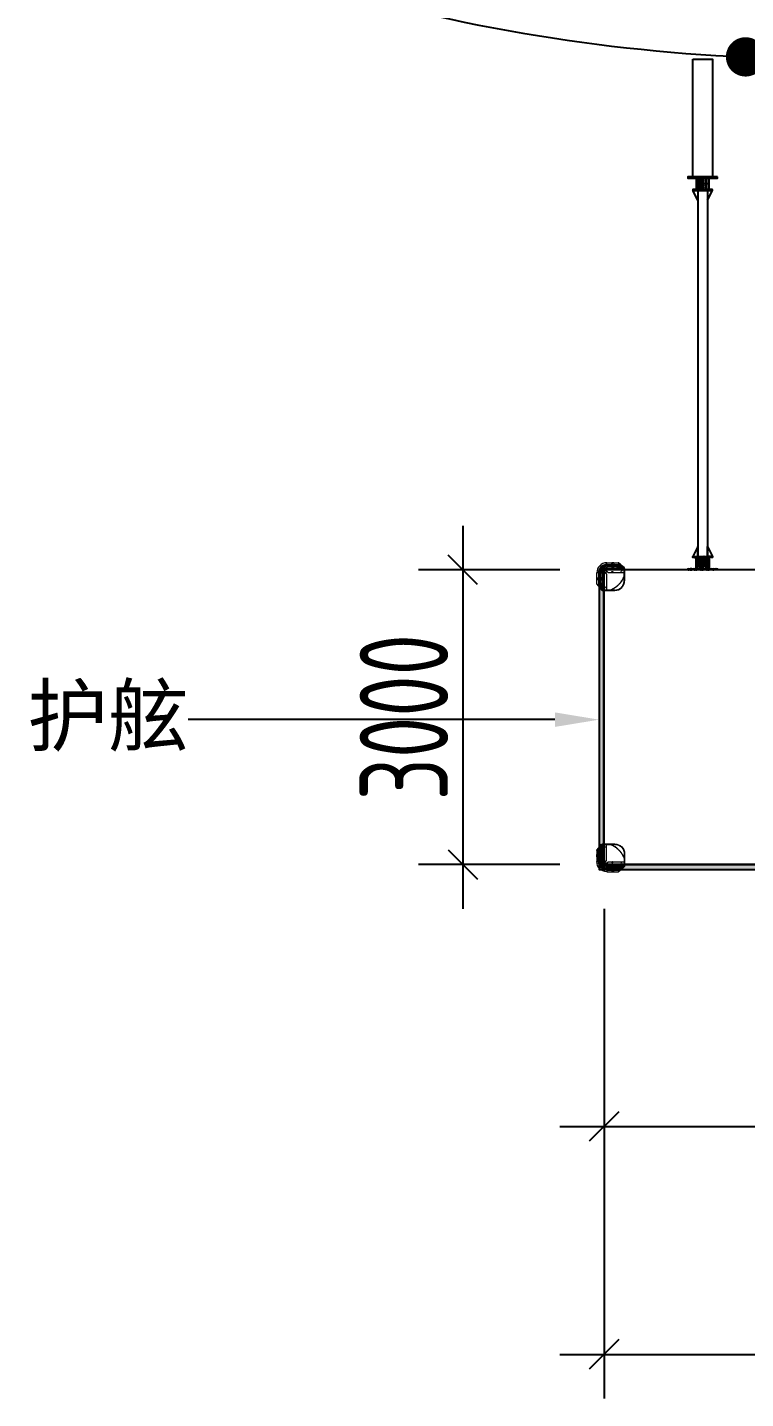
# Model space of a CAD drawing. Header units: millimetres. Extents: x 4 to 2106212, y -117026 to 198097.
# Drawn here: x 1370680 to 1377986, y 118368 to 132328 of the extents above; entities that cross this region are included whole.
import ezdxf
from ezdxf import colors
from ezdxf.entities.mleader import LeaderData, LeaderLine
from ezdxf.math import Vec2, Vec3

# ---------------------------------------------------------------- set-up
doc = ezdxf.new("R2010")
doc.units = ezdxf.units.MM
doc.linetypes.add('CENTER', pattern=[0.6, 0.375, -0.075, 0.075, -0.075])
doc.linetypes.add('HIDDEN', pattern=[9.525, 6.35, -3.175])
for name, color, linetype in [('HR-dimension', 9, 'Continuous'), ('HR-pontoon', 161, 'Continuous'), ('护角', 30, 'Continuous'), ('粗实线', 7, 'Continuous')]:
    doc.layers.add(name, color=color, linetype=linetype)
doc.styles.add('hztxt', font='ros1.shx', dxfattribs={"width": 0.8, "bigfont": 'hztxt.shx'})
doc.styles.get("Standard").update_dxf_attribs({"font": 'arial.ttf'})
doc.linetypes.add('10422', pattern='A,2,[150,AAA.SHX,S=1,R=0,X=0,Y=1],2,[177,AAA.SHX,S=1,R=0,X=0,Y=0.8],1e-09', length=4)
doc.dimstyles.new('DIM-300', dxfattribs={"dimscale": 300, "dimtxt": 3, "dimasz": 1, "dimexe": 1.5, "dimexo": 1.5, "dimgap": 0.5, "dimtad": 1, "dimdec": 0, "dimzin": 0, "dimdsep": 46, "dimtxsty": 'hztxt', "dimblk": 'OBLIQUE', "dimcen": 0, "dimdle": 1.5, "dimclrd": 9, "dimclre": 9, "dimclrt": 6, "dimadec": 0, "dimazin": 0, "dimtfac": 1, "dimtdec": 0, "dimtix": 1, "dimtofl": 0, "dimtmove": 2, "dimatfit": 0, "dimfxl": 5, "dimtolj": 1, "dimtzin": 0, "dimarcsym": 0})
pattern_1 = [(225, (43212.285, 45564.743), (4.49012806, -4.49012806), []), (225, (43207.795, 45564.743), (4.49012806, -4.49012806), [7.9375, -1.5875, 0, -1.5875])]
pattern_2 = [(225, (-344287.005, -129412.7357), (4.49012806, -4.49012806), []), (225, (-344291.495, -129412.7357), (4.49012806, -4.49012806), [7.9375, -1.5875, 0, -1.5875])]

# ---------------------------------------------------------------- blocks, each defined once
blk = doc.blocks.new('A$C140A6103')
at = {"color": 252}
blk.add_lwpolyline([(1, 1), (-1, -1)], dxfattribs=at)
blk.add_circle((0, 0), 1, dxfattribs=at)
blk.add_arc((30, 30), 42.4, 223.6495, 226.3505, dxfattribs=at)
at = {"layer": '护角', "linetype": 'HIDDEN', "lineweight": 0}
for p, q in [((-51, 169), (-73, 143)), ((-45, 174), (-51, 169)), ((-51, 30), (-51, 169)), ((-46, 170), (-47, 168)), ((-47, 140), (-47, 168)), ((-46, 140), (-47, 140)), ((-35, 186), (-46, 170)), ((-46, 170), (-35, 186)), ((-46, 140), (-46, 170)), ((-46, 140), (-35, 140)), ((-35, 140), (-46, 140)), ((-22, 202), (-45, 174)), ((-45, 30), (-45, 174)), ((-21, 204), (-35, 186)), ((-35, 140), (-35, 186)), ((-35, 140), (-2, 140)), ((-22, 202), (-22, 202)), ((-22, 30), (-22, 202)), ((-20, 209), (-18, 204)), ((-18, 30), (-18, 204)), ((-14, 210), (-14, 205)), ((-2, 207), (-14, 207)), ((-13, 205), (-14, 205)), ((-13, 210), (-13, 205)), ((65, 205), (-13, 205)), ((-13, 205), (25, 167)), ((-2, 140), (-2, 207)), ((0, 207), (-2, 207)), ((-2, 207), (0, 207)), ((0, 140), (-2, 140)), ((-2, 140), (0, 140)), ((-71, 100), (-31, 100)), ((-71, 80), (-71, 80)), ((-31, 80), (-71, 80)), ((-71, 80), (-71, 80)), ((-51, 30), (-45, 30)), ((-45, 30), (-22, 30)), ((-41, 135), (-42, 135)), ((-34, 135), (-41, 135)), ((-3, 135), (-34, 135)), ((-31, 100), (-31, 80)), ((-30, 99), (-30, 81)), ((-29, 96), (-29, 84)), ((-29, 96), (-1, 96)), ((-1, 84), (-29, 84)), ((-22, 30), (-18, 30)), ((-1, 96), (-1, 84)), ((19, 82), (20, 81)), ((19, 82), (19, 82)), ((20, 81), (19, 82)), ((19, 82), (19, 82)), ((19, 82), (19, 82)), ((20, 82), (19, 82)), ((19, 82), (19, 82)), ((19, 82), (20, 81)), ((20, 85), (21, 85)), ((20, 84), (20, 85)), ((20, 81), (24, 85)), ((20, 81), (24, 84)), ((21, 83), (20, 82)), ((20, 82), (20, 82)), ((20, 82), (20, 82)), ((21, 82), (20, 82)), ((20, 81), (20, 81)), ((21, 81), (20, 81)), ((20, 81), (20, 81)), ((20, 81), (20, 81)), ((21, 87), (21, 85)), ((21, 87), (21, 87)), ((21, 85), (21, 87)), ((22, 87), (21, 85)), ((21, 84), (22, 87)), ((21, 84), (22, 86)), ((21, 85), (21, 85)), ((21, 85), (21, 85)), ((24, 84), (21, 81)), ((21, 84), (22, 84)), ((22, 84), (21, 84)), ((22, 84), (21, 84)), ((21, 84), (21, 83)), ((21, 84), (21, 83)), ((21, 83), (21, 84)), ((21, 84), (21, 84)), ((21, 84), (21, 84)), ((21, 83), (21, 83)), ((21, 83), (21, 82)), ((21, 83), (21, 83)), ((22, 87), (22, 87)), ((22, 87), (22, 87)), ((22, 87), (22, 87)), ((22, 87), (22, 87)), ((22, 87), (21, 87)), ((22, 87), (22, 86)), ((22, 87), (22, 87)), ((22, 87), (22, 87)), ((22, 87), (22, 87)), ((22, 86), (22, 86)), ((22, 86), (22, 84)), ((23, 85), (22, 84)), ((22, 84), (23, 85)), ((24, 85), (22, 83)), ((22, 84), (22, 84)), ((22, 84), (22, 84)), ((22, 84), (22, 84)), ((22, 84), (21, 83)), ((22, 84), (22, 83)), ((23, 85), (23, 85)), ((23, 85), (24, 85)), ((24, 85), (24, 85)), ((24, 85), (24, 85)), ((24, 85), (24, 85)), ((24, 85), (24, 85)), ((24, 84), (24, 85)), ((24, 85), (24, 85)), ((24, 85), (24, 85)), ((24, 85), (24, 85)), ((24, 84), (24, 84)), ((140, -2), (140, 0)), ((140, -2), (140, 0)), ((167, 25), (205, -13)), ((205, -13), (205, 65)), ((207, -2), (207, 0)), ((207, 0), (207, -2)), ((30, -22), (30, -18)), ((30, -18), (204, -18)), ((30, -45), (30, -22)), ((30, -22), (202, -22)), ((30, -51), (30, -45)), ((30, -45), (174, -45)), ((30, -51), (169, -51)), ((100, -31), (80, -31)), ((80, -71), (80, -31)), ((81, -30), (99, -30)), ((84, -29), (84, -1)), ((84, -1), (96, -1)), ((96, -29), (84, -29)), ((96, -1), (96, -29)), ((100, -31), (100, -71)), ((135, -34), (135, -3)), ((135, -41), (135, -34)), ((135, -42), (135, -41)), ((207, -2), (140, -2)), ((140, -2), (140, -35)), ((140, -35), (140, -46)), ((140, -35), (186, -35)), ((140, -46), (140, -35)), ((140, -46), (140, -47)), ((140, -46), (170, -46)), ((168, -47), (140, -47)), ((143, -73), (169, -51)), ((170, -46), (168, -47)), ((169, -51), (174, -45)), ((170, -46), (186, -35)), ((186, -35), (170, -46)), ((174, -45), (202, -22)), ((186, -35), (204, -21)), ((202, -22), (202, -22)), ((204, -18), (209, -20)), ((205, -13), (210, -13)), ((205, -14), (205, -13)), ((205, -14), (210, -14)), ((207, -14), (207, -2))]:
    blk.add_line(p, q, dxfattribs=at)
at = {"layer": '护角', "linetype": 'Continuous', "lineweight": 15}
for p, q in [((-73, 143), (-56, 164)), ((-73, 30), (-73, 143)), ((-55, 167), (-72, 146)), ((-56, 164), (-53, 166)), ((-56, 30), (-56, 164)), ((-53, 169), (-55, 167)), ((-44, 181), (-53, 169)), ((-53, 166), (-43, 178)), ((-53, 30), (-53, 166)), ((-39, 187), (-44, 181)), ((-43, 178), (-40, 184)), ((-43, 30), (-43, 178)), ((-37, 184), (-40, 184)), ((-40, 184), (-40, 30)), ((-24, 206), (-39, 187)), ((-37, 185), (-39, 187)), ((-37, 185), (-21, 204)), ((-37, 30), (-37, 184)), ((-21, 204), (-24, 206)), ((-14, 207), (-14, 210)), ((-3, 210), (-14, 210)), ((-14, 207), (-3, 207)), ((-3, 207), (-3, 210)), ((26, 210), (-3, 210)), ((-3, 207), (-3, 15)), ((-3, 207), (0, 207)), ((0, 15), (0, 207)), ((0, 207), (26, 207)), ((26, 210), (26, 207)), ((110, 210), (26, 210)), ((26, 44), (26, 207)), ((26, 207), (110, 207)), ((110, 210), (110, 207)), ((-56, 30), (-73, 30)), ((-72, 80), (-72, 79)), ((-53, 30), (-56, 30)), ((-43, 30), (-53, 30)), ((-40, 30), (-43, 30)), ((-37, 30), (-40, 30)), ((-3, 15), (-12, 6)), ((-12, 6), (-10, 4)), ((-10, 4), (-1, 13)), ((-10, 4), (-8, 2)), ((-8, 2), (13, 22)), ((-3, 15), (-1, 13)), ((0, 15), (-3, 15)), ((-1, 13), (10, 25)), ((26, 44), (0, 15)), ((22, 13), (2, -8)), ((10, 25), (13, 22)), ((25, 10), (13, -1)), ((15, 0), (44, 26)), ((15, -3), (15, 0)), ((207, 0), (15, 0)), ((25, 10), (22, 13)), ((44, 26), (207, 26)), ((207, 110), (207, 26)), ((210, 110), (207, 110)), ((210, 26), (207, 26)), ((207, 26), (207, 0)), ((207, 0), (207, -3)), ((210, 26), (210, 110)), ((210, -3), (210, 26)), ((4, -10), (2, -8)), ((13, -1), (4, -10)), ((6, -12), (4, -10)), ((6, -12), (15, -3)), ((15, -3), (13, -1)), ((15, -3), (207, -3)), ((184, -37), (30, -37)), ((30, -37), (30, -40)), ((30, -40), (184, -40)), ((30, -40), (30, -43)), ((30, -43), (178, -43)), ((30, -43), (30, -53)), ((30, -53), (166, -53)), ((30, -53), (30, -56)), ((30, -56), (164, -56)), ((30, -56), (30, -73)), ((143, -73), (30, -73)), ((164, -56), (143, -73)), ((146, -72), (167, -55)), ((166, -53), (164, -56)), ((178, -43), (166, -53)), ((167, -55), (169, -53)), ((169, -53), (181, -44)), ((184, -40), (178, -43)), ((181, -44), (187, -39)), ((184, -37), (184, -40)), ((204, -21), (185, -37)), ((185, -37), (187, -39)), ((187, -39), (206, -24)), ((204, -21), (206, -24)), ((207, -3), (207, -14)), ((207, -3), (210, -3)), ((207, -14), (210, -14)), ((210, -14), (210, -3))]:
    blk.add_line(p, q, dxfattribs=at)
at = {"layer": '护角', "linetype": 'HIDDEN', "lineweight": 0, "flags": 128}
for points in [[(-47, 177), (-47, 177), (-47, 177), (-47, 176), (-47, 176), (-46, 176), (-46, 175), (-46, 175), (-45, 174)], [(-35, 140), (-35, 139), (-35, 138), (-35, 137), (-35, 136), (-34, 136), (-34, 135), (-34, 135), (-34, 135)], [(-35, 140), (-35, 139), (-35, 138), (-35, 137), (-35, 136), (-34, 136), (-34, 135), (-34, 135), (-34, 135)], [(-24, 206), (-24, 205), (-24, 205), (-24, 205), (-23, 204), (-23, 204), (-23, 203), (-22, 203), (-22, 202)], [(-24, 205), (-24, 205), (-24, 205), (-24, 205), (-24, 204), (-23, 204), (-23, 203), (-23, 203), (-22, 202)], [(135, -34), (135, -34), (135, -34), (136, -34), (136, -35), (137, -35), (138, -35), (139, -35), (140, -35)], [(135, -34), (135, -34), (135, -34), (136, -34), (136, -35), (137, -35), (138, -35), (139, -35), (140, -35)], [(174, -45), (175, -46), (175, -46), (176, -46), (176, -47), (176, -47), (177, -47), (177, -47), (177, -47)], [(202, -22), (203, -23), (203, -23), (204, -23), (204, -24), (205, -24), (205, -24), (205, -24), (205, -24)], [(202, -22), (203, -22), (203, -23), (204, -23), (204, -23), (205, -24), (205, -24), (205, -24), (206, -24)]]:
    blk.add_lwpolyline(points, dxfattribs=at)
at = {"layer": '护角', "linetype": 'HIDDEN', "lineweight": 0}
for radius in [5.15, 5.45, 4.85, 4.21, 3.91, 4.51]:
    blk.add_circle((21, 84), radius, dxfattribs=at)
at = {"layer": '护角', "linetype": 'Continuous', "lineweight": 15}
for centre, radius, start, end in [((-68, 143), 5, 140.7935, 179.4152), ((-53, 165), 3.51, 142.875, 197.3336), ((-51, 168), 2.82, 153.8843, 223.0382), ((-41, 180), 2.82, 153.8843, 223.0382), ((-35, 184), 5, 140.7935, 180), ((-35, 184), 2, 140.7935, 180), ((-14, 198), 12, 90, 140.7935), ((-14, 198), 9, 90, 140.7935), ((-3, 207), 3, 0, 90), ((110, 110), 100, 0, 90), ((110, 110), 97, 0, 90), ((30, 30), 103, 180, 270), ((30, 30), 85.9, 180, 270), ((30, 30), 82.8, 180, 270), ((30, 30), 73.2, 180, 270), ((30, 30), 70, 180, 270), ((30, 30), 67, 180, 270), ((-3, -3), 13, 135, 315), ((-3, -3), 10, 135, 315), ((-3, -3), 7, 135, 315), ((-3, 15), 3, 315, 0), ((15, -3), 3, 90, 135), ((207, -3), 3, 0, 90), ((143, -68), 5, 271.2188, 309.2065), ((165, -53), 3.51, 252.6664, 307.125), ((168, -51), 2.82, 226.9618, 296.1157), ((180, -41), 2.82, 226.9618, 296.1157), ((184, -35), 2, 270, 309.2065), ((184, -35), 5, 270, 309.2065), ((198, -14), 9, 309.2065, 0), ((198, -14), 12, 309.2065, 0)]:
    blk.add_arc(centre, radius, start, end, dxfattribs=at)
at = {"layer": '护角', "linetype": 'HIDDEN', "lineweight": 0}
for centre, radius, start, end in [((-50, 168), 3, 2.9088, 140.7935), ((-48, 171), 3.28, 143.9818, 202.1193), ((-49, 170), 3, 0.2104, 140.5462), ((-42, 140), 5, 180, 270), ((-41, 140), 5, 179.9482, 269.9481), ((-40, 182), 6.12, 41.2821, 75.8251), ((-25, 200), 6.12, 41.2821, 75.8251), ((-14, 198), 9, 90, 140.7935), ((-14, 198), 7, 90, 117.2388), ((-17, 208), 3.55, 348.6309, 40.3907), ((-6, 208), 3.55, 348.6309, 40.3907), ((85, 206), 19.7, 168.4209, 184.0593), ((179, 162), 121, 158.9921, 159.5215), ((-48, 207), 113, 359.5052, 1.6792), ((88, 207), 21.8, 357.3954, 8.8489), ((30, 30), 80.9, 180, 270), ((30, 30), 75.1, 180, 270), ((-31, 99), 1, 0, 90), ((-31, 81), 1, 270, 0), ((-29, 96), 1, 180, 270), ((-29, 84), 1, 90, 180), ((30, 30), 52.2, 180, 270), ((30, 30), 47.5, 180, 270), ((-3, 132), 3, 0, 90), ((-1, 96), 1, 270, 0), ((-1, 84), 1, 0, 90), ((19, 82), 0.3, 221.1277, 225), ((19, 82), 0.6, 221.1277, 225), ((21, 85), 0.3, 250.125, 341.2356), ((21, 85), 0.6, 250.125, 341.2356), ((20, 82), 0.3, 225, 315), ((20, 82), 0.6, 225, 315), ((20, 81), 0.6, 225, 315), ((20, 81), 0.3, 225, 315), ((22, 87), 0.6, 45, 161.2356), ((22, 84), 0.3, 160.928, 225), ((22, 84), 0.6, 160.928, 225), ((21, 83), 0.3, 315, 45), ((21, 83), 0.6, 315, 45), ((22, 87), 0.3, 340.928, 45), ((22, 87), 0.6, 340.928, 45), ((22, 87), 0.3, 45, 161.2356), ((22, 84), 0.3, 225, 315), ((22, 84), 0.6, 225, 315), ((24, 85), 0.3, 45, 135), ((24, 85), 0.6, 45, 135), ((24, 85), 0.3, 315, 45), ((24, 85), 0.6, 315, 45), ((84, -1), 1, 0, 90), ((96, -1), 1, 90, 180), ((132, -3), 3, 0, 90), ((206, 85), 19.7, 265.9407, 281.5791), ((162, 179), 121, 290.4785, 291.0079), ((207, 88), 21.8, 81.1511, 92.6046), ((207, -48), 113, 88.3208, 90.4948), ((81, -31), 1, 90, 180), ((84, -29), 1, 270, 0), ((96, -29), 1, 180, 270), ((99, -31), 1, 0, 90), ((140, -41), 5, 180.0519, 270.0518), ((140, -42), 5, 180, 270), ((168, -50), 3, 309.2065, 87.2053), ((171, -48), 3.28, 247.8807, 306.0182), ((170, -49), 3, 309.4538, 89.7896), ((182, -40), 6.12, 14.1749, 48.7179), ((198, -14), 9, 309.2065, 0), ((198, -14), 7, 332.7612, 0), ((200, -25), 6.12, 14.1749, 48.7179), ((208, -6), 3.55, 49.6093, 101.3691), ((208, -17), 3.55, 49.6093, 101.3691)]:
    blk.add_arc(centre, radius, start, end, dxfattribs=at)
at = {"layer": '护角', "linetype": 'HIDDEN', "lineweight": 0, "extrusion": (0, 0, -1)}
for centre, major_axis, start_param, end_param in [((-3, 140), (0, 5), 1.570796, 3.141593), ((-3, 140), (0, 5), 1.570796, 3.141593), ((140, -3), (-5, 0), 0, 1.570796), ((140, -3), (-5, 0), 0, 1.570796)]:
    blk.add_ellipse(centre, major_axis=major_axis, ratio=0.155291, start_param=start_param, end_param=end_param, dxfattribs=at)
at = {"layer": '护角', "linetype": 'HIDDEN', "lineweight": 0}
for points, knots in [([(-18, 204), (-18, 204), (-19, 204), (-20, 203), (-21, 203), (-21, 203), (-22, 203), (-22, 202)], [0, 0, 0, 0, 0.5, 0.5, 0.75, 0.75, 1, 1, 1, 1]), ([(205, 65), (203, 69), (201, 73), (198, 81), (196, 85), (190, 96), (186, 103), (179, 113), (176, 117), (173, 122), (171, 124), (169, 127), (167, 129), (161, 137), (155, 143), (143, 155), (137, 161), (127, 169), (124, 171), (119, 175), (117, 176), (114, 179), (112, 180), (103, 186), (96, 190), (85, 196), (81, 198), (73, 201), (69, 203), (65, 205)], [0, 0, 0, 0, 0.0625, 0.0625, 0.125, 0.125, 0.25, 0.25, 0.3125, 0.3125, 0.34375, 0.34375, 0.375, 0.375, 0.5, 0.5, 0.625, 0.625, 0.6875, 0.6875, 0.71875, 0.71875, 0.75, 0.75, 0.875, 0.875, 0.9375, 0.9375, 1, 1, 1, 1]), ([(66, 206), (70, 204), (74, 203), (81, 199), (85, 197), (96, 191), (104, 187), (113, 181), (114, 180), (118, 177), (120, 176), (125, 172), (128, 170), (138, 162), (144, 156), (156, 144), (162, 138), (169, 129), (170, 128), (172, 124), (174, 123), (178, 118), (180, 114), (187, 104), (191, 96), (197, 85), (199, 81), (203, 74), (204, 70), (206, 66)], [0, 0, 0, 0, 0.0625, 0.0625, 0.125, 0.125, 0.25, 0.25, 0.28125, 0.28125, 0.3125, 0.3125, 0.375, 0.375, 0.5, 0.5, 0.625, 0.625, 0.65625, 0.65625, 0.6875, 0.6875, 0.75, 0.75, 0.875, 0.875, 0.9375, 0.9375, 1, 1, 1, 1]), ([(110, 206), (103, 206), (95, 206), (80, 206), (73, 206), (66, 206)], [0, 0, 0, 0, 0.5, 0.5, 1, 1, 1, 1]), ([(206, 110), (206, 113), (205, 117), (205, 123), (204, 126), (203, 130), (203, 132), (202, 135), (202, 137), (201, 141), (200, 144), (197, 150), (196, 152), (194, 157), (193, 158), (191, 161), (190, 162), (188, 166), (186, 168), (182, 173), (180, 175), (175, 180), (173, 182), (170, 184), (169, 185), (168, 186), (168, 186), (166, 188), (164, 189), (161, 191), (158, 193), (152, 196), (150, 197), (145, 199), (144, 200), (142, 200), (141, 201), (139, 201), (139, 201), (135, 202), (132, 203), (126, 204), (123, 205), (117, 205), (113, 206), (110, 206)], [0, 0, 0, 0, 0.0625, 0.0625, 0.125, 0.125, 0.15625, 0.15625, 0.1875, 0.1875, 0.25, 0.25, 0.3125, 0.3125, 0.34375, 0.34375, 0.375, 0.375, 0.4375, 0.4375, 0.5, 0.5, 0.5625, 0.5625, 0.578125, 0.578125, 0.59375, 0.59375, 0.625, 0.625, 0.6875, 0.6875, 0.75, 0.75, 0.78125, 0.78125, 0.796875, 0.796875, 0.8125, 0.8125, 0.875, 0.875, 0.9375, 0.9375, 1, 1, 1, 1]), ([(-71, 100), (-71, 100), (-71, 100), (-70, 99), (-70, 97), (-69, 95), (-69, 91), (-69, 88), (-69, 85), (-70, 82), (-70, 80), (-71, 80), (-71, 80)], [0, 0, 0, 0, 0.033437, 0.143125, 0.251235, 0.357374, 0.462741, 0.569231, 0.677792, 0.787655, 0.897334, 1, 1, 1, 1]), ([(20, 85), (20, 85), (20, 85), (20, 85), (20, 85), (20, 85), (20, 85), (19, 84), (19, 84), (19, 84), (19, 84), (18, 84), (18, 83), (18, 83), (18, 83), (18, 83), (18, 83), (18, 83), (19, 82), (19, 82), (19, 82), (19, 82)], [0, 0, 0, 0, 0.0625, 0.0625, 0.125, 0.125, 0.25, 0.25, 0.375, 0.375, 0.5, 0.5, 0.625, 0.625, 0.6875, 0.6875, 0.75, 0.75, 0.875, 0.875, 1, 1, 1, 1]), ([(19, 82), (19, 82), (19, 82), (18, 82), (18, 82), (18, 83), (18, 83), (18, 83), (18, 83), (18, 83), (18, 84), (18, 84), (18, 84), (18, 84), (19, 84), (19, 85), (19, 85), (19, 85), (19, 85), (20, 85), (20, 85), (20, 85), (20, 85), (20, 85), (20, 85), (21, 85)], [0, 0, 0, 0, 0.125, 0.125, 0.25, 0.25, 0.3125, 0.3125, 0.375, 0.375, 0.4375, 0.4375, 0.5, 0.5, 0.625, 0.625, 0.75, 0.75, 0.8125, 0.8125, 0.875, 0.875, 0.9375, 0.9375, 1, 1, 1, 1]), ([(21, 84), (21, 84), (20, 84), (20, 84), (19, 84), (19, 83), (19, 83), (19, 82), (20, 82)], [0, 0, 0, 0, 0.584766, 1.113025, 1.62346, 2.135622, 2.635187, 3.297107, 3.297107, 3.297107, 3.297107]), ([(20, 84), (20, 84), (20, 84), (20, 84), (20, 84), (20, 84), (20, 84), (20, 84), (20, 84), (19, 84), (19, 84), (19, 84), (19, 84), (19, 83), (19, 83), (19, 83), (19, 83), (19, 83), (19, 83), (19, 83), (19, 82), (19, 82), (19, 82), (19, 82)], [0, 0, 0, 0, 0.0625, 0.0625, 0.125, 0.125, 0.1875, 0.1875, 0.25, 0.25, 0.375, 0.375, 0.5, 0.5, 0.625, 0.625, 0.6875, 0.6875, 0.75, 0.75, 0.875, 0.875, 1, 1, 1, 1]), ([(19, 82), (19, 82), (19, 82), (19, 82), (19, 83), (19, 83), (19, 83), (19, 83), (19, 84), (19, 84), (19, 84), (19, 84), (19, 84), (19, 84), (19, 84), (20, 84), (20, 84), (20, 84), (20, 84), (20, 84), (21, 84), (21, 84), (21, 84), (21, 84)], [0, 0, 0, 0, 0.125, 0.125, 0.25, 0.25, 0.375, 0.375, 0.4375, 0.4375, 0.5, 0.5, 0.5625, 0.5625, 0.625, 0.625, 0.75, 0.75, 0.8125, 0.8125, 0.875, 0.875, 1, 1, 1, 1]), ([(20, 82), (20, 82), (20, 82), (19, 82), (19, 82), (19, 82)], [0, 0, 0, 0, 0.5, 0.5, 1, 1, 1, 1]), ([(21, 84), (21, 84), (21, 84), (21, 84), (21, 84), (21, 84)], [0, 0, 0, 0, 0.5, 0.5, 1, 1, 1, 1]), ([(206, 66), (206, 73), (206, 80), (206, 95), (206, 103), (206, 110)], [0, 0, 0, 0, 0.5, 0.5, 1, 1, 1, 1]), ([(80, -71), (80, -71), (80, -71), (81, -70), (82, -70), (84, -69), (87, -69), (91, -69), (94, -69), (97, -70), (99, -70), (100, -71), (100, -71), (100, -71)], [0, 0, 0, 0, 0.029096, 0.100499, 0.208078, 0.313667, 0.4179, 0.522575, 0.629146, 0.737451, 0.846096, 0.953928, 1, 1, 1, 1]), ([(202, -22), (203, -22), (203, -21), (203, -21), (203, -20), (204, -19), (204, -18), (204, -18)], [0, 0, 0, 0, 0.25, 0.25, 0.5, 0.5, 1, 1, 1, 1])]:
    blk.add_open_spline(points, degree=3, knots=knots, dxfattribs=at)
at = {"layer": '护角', "linetype": 'Continuous', "lineweight": 15}
for points, knots in [([(-72, 100), (-72, 100), (-72, 100), (-73, 98), (-73, 95), (-73, 91), (-73, 87), (-73, 84), (-73, 81), (-72, 80), (-72, 80), (-72, 80)], [0, 0, 0, 0, 0.0291215, 0.1682644, 0.30651, 0.444267, 0.5819582, 0.7197998, 0.8579004, 0.9963449, 1, 1, 1, 1]), ([(-71, 100), (-71, 101), (-72, 101), (-72, 101), (-72, 100), (-72, 100)], [0, 0, 0, 0, 0.282819, 0.61138, 1, 1, 1, 1]), ([(-71, 80), (-71, 80), (-71, 81), (-72, 82), (-72, 84), (-72, 88), (-72, 91), (-72, 94), (-72, 97), (-71, 99), (-71, 100), (-71, 100), (-71, 100)], [0, 0, 0, 0, 0.0428748, 0.1572186, 0.2714708, 0.3857156, 0.499944, 0.6141782, 0.7286369, 0.8436234, 0.9586578, 1, 1, 1, 1]), ([(-72, 79), (-72, 79), (-72, 79), (-71, 79), (-71, 80), (-71, 80)], [0, 0, 0, 0, 0.053701, 0.903462, 1, 1, 1, 1]), ([(-71, 100), (-71, 100), (-71, 100), (-71, 100), (-71, 100)], [0, 0, 0, 0, 0.702971, 1, 1, 1, 1]), ([(-71, 80), (-71, 80), (-71, 81), (-70, 84), (-70, 88), (-70, 91), (-70, 95), (-71, 98), (-71, 100), (-71, 100), (-71, 100)], [0, 0, 0, 0, 0.123491, 0.262691, 0.400101, 0.534841, 0.66819, 0.802628, 0.939755, 1, 1, 1, 1]), ([(-71, 80), (-71, 80), (-71, 80), (-71, 80), (-71, 80), (-71, 80)], [0, 0, 0, 0, 0.396325, 0.970782, 1, 1, 1, 1]), ([(10, 25), (11, 25), (12, 26), (13, 28), (14, 28), (16, 31), (17, 32), (20, 36), (21, 38), (23, 40), (24, 41), (24, 42), (25, 43), (25, 44), (26, 44), (26, 44)], [0, 0, 0, 0, 0.125, 0.125, 0.25, 0.25, 0.5, 0.5, 0.75, 0.75, 0.875, 0.875, 0.9375, 0.9375, 1, 1, 1, 1]), ([(13, 22), (13, 23), (14, 24), (15, 26), (16, 27), (18, 29), (19, 31), (21, 35), (22, 37), (24, 40), (24, 41), (25, 42), (25, 43), (26, 43), (26, 44), (26, 44), (26, 44)], [0, 0, 0, 0, 0.125, 0.125, 0.25, 0.25, 0.5, 0.5, 0.75, 0.75, 0.875, 0.875, 0.9375, 0.96875, 0.96875, 1, 1, 1, 1]), ([(22, 13), (23, 13), (24, 14), (26, 15), (27, 16), (29, 18), (31, 19), (35, 21), (37, 22), (40, 24), (41, 24), (42, 25), (43, 25), (43, 26), (44, 26), (44, 26), (44, 26)], [0, 0, 0, 0, 0.125, 0.125, 0.25, 0.25, 0.5, 0.5, 0.75, 0.75, 0.875, 0.875, 0.9375, 0.96875, 0.96875, 1, 1, 1, 1]), ([(25, 10), (25, 11), (26, 12), (28, 13), (28, 14), (31, 16), (32, 17), (36, 20), (38, 21), (40, 23), (41, 24), (42, 24), (43, 25), (44, 25), (44, 26), (44, 26)], [0, 0, 0, 0, 0.125, 0.125, 0.25, 0.25, 0.5, 0.5, 0.75, 0.75, 0.875, 0.875, 0.9375, 0.9375, 1, 1, 1, 1]), ([(80, -71), (80, -71), (79, -71), (79, -72), (79, -72), (79, -72)], [0, 0, 0, 0, 0.087697, 0.4518, 1, 1, 1, 1]), ([(79, -72), (80, -72), (81, -73), (83, -73), (87, -73), (90, -73), (94, -73), (97, -73), (99, -73), (100, -72), (100, -72)], [0, 0, 0, 0, 0.1381281, 0.2751236, 0.4112387, 0.5470574, 0.6829065, 0.8189532, 0.9552806, 1, 1, 1, 1]), ([(100, -71), (100, -71), (100, -71), (98, -71), (95, -70), (91, -70), (87, -70), (84, -70), (81, -71), (80, -71), (80, -71)], [0, 0, 0, 0, 0.072227, 0.210773, 0.348693, 0.4843, 0.617475, 0.750147, 0.884686, 1, 1, 1, 1]), ([(80, -71), (80, -71), (80, -71), (80, -71), (80, -71)], [0, 0, 0, 0, 0.55929, 1, 1, 1, 1]), ([(100, -71), (100, -71), (100, -71), (99, -71), (97, -72), (94, -72), (90, -72), (87, -72), (84, -72), (81, -72), (80, -71), (80, -71), (80, -71)], [0, 0, 0, 0, 0.061735, 0.169166, 0.276203, 0.383335, 0.490458, 0.597566, 0.704777, 0.812477, 0.920905, 1, 1, 1, 1]), ([(100, -71), (100, -71), (100, -71), (100, -71), (100, -71)], [0, 0, 0, 0, 0.361174, 1, 1, 1, 1]), ([(101, -72), (101, -72), (101, -72), (101, -71), (100, -71)], [0, 0, 0, 0, 0.473442, 1, 1, 1, 1]), ([(100, -72), (100, -72), (101, -72), (101, -72), (101, -72)], [0, 0, 0, 0, 0.539072, 1, 1, 1, 1])]:
    blk.add_open_spline(points, degree=3, knots=knots, dxfattribs=at)
blk = doc.blocks.new('MT-ZP')
at = {"layer": 'HR-pontoon', "color": 252}
blk.add_lwpolyline([(656209, 258226), (656209, 255226), (668209, 255226), (668209, 258226)], close=True, dxfattribs=at)
blk = doc.blocks.new('*U69')
blk.add_blockref('MT-ZP', (-692747, -252919))
blk = doc.blocks.new('*U70')
at = {"color": 0, "linetype": 'ByBlock', "lineweight": -2, "transparency": 16777216}
blk.add_blockref('*U69', (0, 0), dxfattribs=at)
blk = doc.blocks.new('_Oblique')
at = {"color": 0, "linetype": 'ByBlock', "lineweight": -2}
blk.add_line((-0.5, -0.5), (0.5, 0.5), dxfattribs=at)
blk = doc.blocks.new('*D541')
at = {"color": 9, "lineweight": -2, "transparency": 16777216}
for p, q in [((1375110, 127255), (1375110, 123355)), ((1376096, 126805), (1374660, 126805)), ((1376096, 123805), (1374660, 123805))]:
    blk.add_line(p, q, dxfattribs=at)
at = {"layer": 'Defpoints', "color": 0, "transparency": 16777216}
for p in [(1376546, 126805), (1375110, 123805), (1376546, 123805)]:
    blk.add_point(p, dxfattribs=at)
at = {"color": 9, "lineweight": -2, "transparency": 16777216, "xscale": 300, "yscale": 300, "zscale": 300}
for p, rotation in [((1375110, 126805), 90), ((1375110, 123805), 270)]:
    blk.add_blockref('_Oblique', p, dxfattribs=dict(at, rotation=rotation))
at = {"color": 6, "transparency": 16777216, "insert": (1374510, 125305), "char_height": 900, "attachment_point": 5, "rotation": 90, "style": 'hztxt'}
blk.add_mtext('\\A1;3000', dxfattribs=at)
blk = doc.blocks.new('*D544')
at = {"color": 9, "lineweight": -2, "transparency": 16777216}
for p, q in [((1376546, 123355), (1376546, 120688)), ((1388546, 123355), (1388546, 120688)), ((1376096, 121138), (1388996, 121138))]:
    blk.add_line(p, q, dxfattribs=at)
at = {"layer": 'Defpoints', "color": 0, "transparency": 16777216}
for p in [(1376546, 123805), (1388546, 123805), (1388546, 121138)]:
    blk.add_point(p, dxfattribs=at)
at = {"color": 9, "lineweight": -2, "transparency": 16777216, "xscale": 300, "yscale": 300, "zscale": 300, "rotation": 180}
blk.add_blockref('_Oblique', (1376546, 121138), dxfattribs=at)
at = {"color": 9, "lineweight": -2, "transparency": 16777216, "xscale": 300, "yscale": 300, "zscale": 300}
blk.add_blockref('_Oblique', (1388546, 121138), dxfattribs=at)
at = {"color": 6, "transparency": 16777216, "insert": (1382546, 121738), "char_height": 900, "attachment_point": 5, "style": 'hztxt'}
blk.add_mtext('\\A1;12000', dxfattribs=at)
blk = doc.blocks.new('*D543')
at = {"color": 9, "lineweight": -2, "transparency": 16777216}
for p, q in [((1376546, 123355), (1376546, 118368)), ((1446621, 123355), (1446621, 118368)), ((1376096, 118818), (1447071, 118818))]:
    blk.add_line(p, q, dxfattribs=at)
at = {"layer": 'Defpoints', "color": 0, "transparency": 16777216}
for p in [(1376546, 123805), (1446621, 123805), (1446621, 118818)]:
    blk.add_point(p, dxfattribs=at)
at = {"color": 9, "lineweight": -2, "transparency": 16777216, "xscale": 300, "yscale": 300, "zscale": 300, "rotation": 180}
blk.add_blockref('_Oblique', (1376546, 118818), dxfattribs=at)
at = {"color": 9, "lineweight": -2, "transparency": 16777216, "xscale": 300, "yscale": 300, "zscale": 300}
blk.add_blockref('_Oblique', (1446621, 118818), dxfattribs=at)
at = {"color": 6, "transparency": 16777216, "insert": (1411583, 119418), "char_height": 900, "attachment_point": 5, "style": 'hztxt'}
blk.add_mtext('\\A1;70075', dxfattribs=at)
blk = doc.blocks.new('*U1995')
h = blk.add_hatch()
h.set_pattern_fill('ANSI35', color=4, angle=180)
h.set_pattern_definition(pattern_1)
h.paths.add_polyline_path([(24, -89), (36, -89), (36, -67), (24, -67)])
h.paths.add_polyline_path([(24, -31), (36, -31), (36, 11), (24, 11)])
h.paths.add_polyline_path([(-100, 11), (100, 11), (100, 21), (-100, 21)])
h.paths.add_polyline_path([(-36, -31), (-24, -31), (-24, 11), (-36, 11)])
h.paths.add_polyline_path([(-36, -89), (-24, -89), (-24, -67), (-36, -67)])
h = blk.add_hatch()
h.set_pattern_fill('ANSI35', color=4, angle=180)
h.set_pattern_definition(pattern_2)
h.paths.add_polyline_path([(-129, -116), (-150, -116), (-150, -104), (-129, -104)])
h.paths.add_polyline_path([(111, -116), (-111, -116), (-111, -104), (111, -104)])
h.paths.add_polyline_path([(150, -116), (129, -116), (129, -104), (150, -104)])
h.paths.add_polyline_path([(66, -104), (54, -104), (54, -67), (66, -67)])
h.paths.add_polyline_path([(66, -31), (54, -31), (54, -4), (66, -4)])
h.paths.add_polyline_path([(6, -31), (-6, -31), (-6, -4), (6, -4)])
h.paths.add_polyline_path([(6, -104), (-6, -104), (-6, -67), (6, -67)])
h.paths.add_polyline_path([(-54, -104), (-66, -104), (-66, -67), (-54, -67)])
h.paths.add_polyline_path([(-54, -31), (-66, -31), (-66, -4), (-54, -4)])
at = {"color": 4}
for points in [[(100, 11), (-100, 11), (-100, 21), (100, 21), (100, 11)], [(-36, -89), (-36, 11), (-24, 11), (-24, -89), (-36, -89)], [(24, -89), (24, 11), (36, 11), (36, -89), (24, -89)], [(150, -116), (-150, -116), (-150, -104), (150, -104), (150, -116)], [(-66, -104), (-66, -4), (-54, -4), (-54, -104), (-66, -104)], [(-6, -104), (-6, -4), (6, -4), (6, -104), (-6, -104)], [(54, -104), (54, -4), (66, -4), (66, -104), (54, -104)]]:
    blk.add_lwpolyline(points, dxfattribs=at)
at = {"layer": 'Defpoints', "color": 4}
for points in [[(-100, 21), (-50, 21), (-50, 121), (-100, 21)], [(100, 21), (50, 21), (50, 121), (100, 21)]]:
    blk.add_lwpolyline(points, dxfattribs=at)
at = {"layer": 'Defpoints', "color": 4, "linetype": 'CENTER', "ltscale": 2}
for points in [[(-129, -116), (-111, -116), (-111, -104), (-129, -104)], [(-66, -31), (-54, -31), (-54, -67), (-66, -67)], [(-36, -31), (-24, -31), (-24, -67), (-36, -67)], [(-6, -31), (6, -31), (6, -67), (-6, -67)], [(24, -31), (36, -31), (36, -67), (24, -67)], [(54, -31), (66, -31), (66, -67), (54, -67)], [(129, -116), (111, -116), (111, -104), (129, -104)]]:
    blk.add_lwpolyline(points, close=True, dxfattribs=at)
for points in [[(-120, -99), (-120, -111), (-120, -121)], [(-66, -49), (66, -49)], [(-66, -49), (66, -49)], [(120, -99), (120, -111), (120, -121)]]:
    blk.add_lwpolyline(points, dxfattribs=at)
blk = doc.blocks.new('*U1992')
at = {"layer": '粗实线', "color": 0, "linetype": 'ByBlock', "lineweight": -2, "transparency": 16777216}
blk.add_blockref('*U1995', (0, 0), dxfattribs=at)
blk = doc.blocks.new('*U1993')
h = blk.add_hatch()
h.set_pattern_fill('ANSI35', color=4, angle=180)
h.set_pattern_definition(pattern_1)
h.paths.add_polyline_path([(24, -89), (36, -89), (36, -67), (24, -67)])
h.paths.add_polyline_path([(24, -31), (36, -31), (36, 11), (24, 11)])
h.paths.add_polyline_path([(-100, 11), (100, 11), (100, 21), (-100, 21)])
h.paths.add_polyline_path([(-36, -31), (-24, -31), (-24, 11), (-36, 11)])
h.paths.add_polyline_path([(-36, -89), (-24, -89), (-24, -67), (-36, -67)])
h = blk.add_hatch()
h.set_pattern_fill('ANSI35', color=4, angle=180)
h.set_pattern_definition(pattern_2)
h.paths.add_polyline_path([(-129, -116), (-150, -116), (-150, -104), (-129, -104)])
h.paths.add_polyline_path([(111, -116), (-111, -116), (-111, -104), (111, -104)])
h.paths.add_polyline_path([(150, -116), (129, -116), (129, -104), (150, -104)])
h.paths.add_polyline_path([(66, -104), (54, -104), (54, -67), (66, -67)])
h.paths.add_polyline_path([(66, -31), (54, -31), (54, -4), (66, -4)])
h.paths.add_polyline_path([(6, -31), (-6, -31), (-6, -4), (6, -4)])
h.paths.add_polyline_path([(6, -104), (-6, -104), (-6, -67), (6, -67)])
h.paths.add_polyline_path([(-54, -104), (-66, -104), (-66, -67), (-54, -67)])
h.paths.add_polyline_path([(-54, -31), (-66, -31), (-66, -4), (-54, -4)])
at = {"color": 4}
for points in [[(100, 11), (-100, 11), (-100, 21), (100, 21), (100, 11)], [(-36, -89), (-36, 11), (-24, 11), (-24, -89), (-36, -89)], [(24, -89), (24, 11), (36, 11), (36, -89), (24, -89)], [(150, -116), (-150, -116), (-150, -104), (150, -104), (150, -116)], [(-66, -104), (-66, -4), (-54, -4), (-54, -104), (-66, -104)], [(-6, -104), (-6, -4), (6, -4), (6, -104), (-6, -104)], [(54, -104), (54, -4), (66, -4), (66, -104), (54, -104)]]:
    blk.add_lwpolyline(points, dxfattribs=at)
at = {"layer": 'Defpoints', "color": 4}
for points in [[(-100, 21), (-50, 21), (-50, 121), (-100, 21)], [(100, 21), (50, 21), (50, 121), (100, 21)]]:
    blk.add_lwpolyline(points, dxfattribs=at)
at = {"layer": 'Defpoints', "color": 4, "linetype": 'CENTER', "ltscale": 2}
for points in [[(-129, -116), (-111, -116), (-111, -104), (-129, -104)], [(-66, -31), (-54, -31), (-54, -67), (-66, -67)], [(-36, -31), (-24, -31), (-24, -67), (-36, -67)], [(-6, -31), (6, -31), (6, -67), (-6, -67)], [(24, -31), (36, -31), (36, -67), (24, -67)], [(54, -31), (66, -31), (66, -67), (54, -67)], [(129, -116), (111, -116), (111, -104), (129, -104)]]:
    blk.add_lwpolyline(points, close=True, dxfattribs=at)
for points in [[(-120, -99), (-120, -111), (-120, -121)], [(-66, -49), (66, -49)], [(-66, -49), (66, -49)], [(120, -99), (120, -111), (120, -121)]]:
    blk.add_lwpolyline(points, dxfattribs=at)
blk = doc.blocks.new('*U1994')
at = {"layer": '粗实线', "color": 0, "linetype": 'ByBlock', "lineweight": -2, "transparency": 16777216}
blk.add_blockref('*U1993', (0, 0), dxfattribs=at)
blk = doc.blocks.new('*U1969')
at = {"layer": '粗实线', "color": 4}
for points in [[(-50, 1863), (-50, -1863)], [(50, 1863), (50, -1863)]]:
    blk.add_lwpolyline(points, dxfattribs=at)
at = {"layer": '粗实线', "color": 4, "xscale": -1, "rotation": 179.9999997006857}
blk.add_blockref('*U1994', (0, 1884), dxfattribs=at)
at = {"layer": '粗实线', "color": 4, "rotation": 359.9999997006856}
blk.add_blockref('*U1992', (0, -1884), dxfattribs=at)
blk = doc.blocks.new('*U1970')
at = {"color": 0, "linetype": 'ByBlock', "lineweight": -2, "transparency": 16777216}
for p in [(0, 0), (9800, 0)]:
    blk.add_blockref('*U1969', p, dxfattribs=at)
blk = doc.blocks.new('jytkjyk')
blk.add_lwpolyline([(455345, 132005), (455545, 132005), (455545, 130805), (455345, 130805)], close=True)
at = {"layer": '粗实线', "color": 252, "linetype": 'Continuous', "const_width": 200, "elevation": 12280, "flags": 128}
blk.add_lwpolyline([(455781, 132033, 1), (455981, 132023, 1)], format="xyb", close=True, dxfattribs=at)
at = {"layer": '粗实线', "color": 252, "linetype": '10422'}
blk.add_arc((456671, 150101), 18091, 252.0943, 267.4974, dxfattribs=at)
blk.add_blockref('*U1970', (455445, 128805))

msp = doc.modelspace()

# ---------------------------------------------------------------- hatches: boundary and pattern name
at = {"layer": '护角'}
h = msp.add_hatch(dxfattribs=at)
h.set_pattern_fill('ANGLE', color=256, angle=-1.78635114)
h.set_pattern_definition([(358.21364886, (64520.773, 7501.146), (0.217741017, 6.981605392), [5.08, -1.905]), (88.21364886, (64520.773, 7501.146), (-6.981605392, 0.217741017), [5.08, -1.905])])
h.paths.add_polyline_path([(1376495.8842, 123755.0102), (1446670.8844, 123755.0099), (1446670.8844, 126805.0086), (1446620.8844, 126805.0086), (1446620.8844, 123805.0099), (1376545.8841, 123805.0102), (1376545.8832, 126805.0097), (1376495.8832, 126805.0097)])

# ---------------------------------------------------------------- linework, layer by layer
msp.add_lwpolyline([(1446620.8844, 126805.0086), (1446620.8844, 123805.0099), (1376545.8841, 123805.0102), (1376545.8832, 126805.0097), (1376495.8832, 126805.0097), (1376495.8842, 123755.0102), (1446670.8844, 123755.0099), (1446670.8844, 126805.0086)], close=True, dxfattribs=at)

# ---------------------------------------------------------------- block references
for name, p in [('jytkjyk', (922105.4211, 0.0008, 0.001)), ('*U70', (1413083.3994, 121497.9818))]:
    msp.add_blockref(name, p)
at = {"layer": 'HR-dimension', "rotation": 269.9999997006857}
msp.add_blockref('A$C140A6103', (1376545.8824, 126805.0104), dxfattribs=at)
at = {"layer": 'HR-dimension', "xscale": -1, "rotation": 269.9999997006858}
msp.add_blockref('A$C140A6103', (1376545.8824, 123805.0104), dxfattribs=at)

# ---------------------------------------------------------------- dimensions: what is measured, and where the dimension line sits
dim = msp.add_linear_dim(base=(1375109.8075, 123805.0072), p1=(1376545.8832, 126805.0072), p2=(1376545.8832, 123805.0072), angle=89.9999997, dimstyle='DIM-300')
dim.commit()
dim.dimension.update_dxf_attribs({"geometry": '*D541', "text_midpoint": (1374509.8075, 125305.0072)})
for base, p2, picture, middle in [((1446620.8826, 118817.8456), (1446620.8826, 123805.0074), '*D543', (1411583.3829, 119417.8456)), ((1388545.8832, 121137.6368), (1388545.8832, 123805.0072), '*D544', (1382545.8832, 121737.6368))]:
    dim = msp.add_linear_dim(base=base, p1=(1376545.8832, 123805.0072), p2=p2, dimstyle='DIM-300')
    dim.commit()
    dim.dimension.update_dxf_attribs({"geometry": picture, "text_midpoint": middle})

# ---------------------------------------------------------------- leaders
ml = msp.add_multileader_mtext('Standard')
ml.set_content('{\\fSimSun|b0|i0|c134|p2;护舷}', color=256)
ml.set_leader_properties()
ml.build(insert=Vec2(0, 0))
ml.multileader.update_dxf_attribs({"dogleg_length": 500, "arrow_head_size": 450})
ctx = ml.context
ctx.base_point, ctx.char_height, ctx.arrow_head_size, ctx.landing_gap_size, ctx.plane_origin = Vec3(1370678.8123, 125280.0107), 600, 450, 1, Vec3(1376495.8832, 125280.0107)
notes = []
notes.append((ctx, [(0, (1, 1, 0), (1372814.1456, 125280.0107), (-1, 0), 500, [(0, [(1376495.8832, 125280.0107)], 0, [])])]))
ctx.mtext.insert, ctx.mtext.flow_direction = Vec3(1370679.8123, 125621.6774), 5
for ctx, leaders in notes:
    for number, flags, end, landing, length, lines in leaders:
        leader = LeaderData()
        leader.index, (leader.has_last_leader_line, leader.has_dogleg_vector, leader.attachment_direction) = number, flags
        leader.last_leader_point, leader.dogleg_vector, leader.dogleg_length = Vec3(end), Vec3(landing), length
        for number, points, colour, breaks in lines:
            line = LeaderLine()
            line.index, line.vertices, line.color, line.breaks = number, Vec3.list(points), colors.encode_raw_color(colour), breaks
            leader.lines.append(line)
        ctx.leaders.append(leader)

doc.saveas('drawing.dxf')
